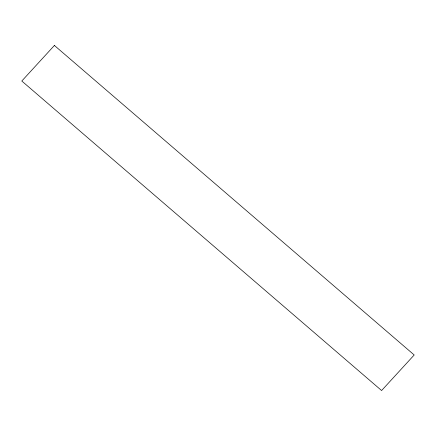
<?xml version="1.0" encoding="UTF-8"?>
<svg xmlns="http://www.w3.org/2000/svg" width="436" height="436" viewBox="0 0 436 436"><rect width="100%" height="100%" fill="white"/><g stroke="black" fill="none" stroke-linecap="round" stroke-linejoin="round"><path stroke-width="0.65" d="M54.402 45.458L21.8 81.025L381.598 390.542L414.2 354.975L54.402 45.458"/></g></svg>
